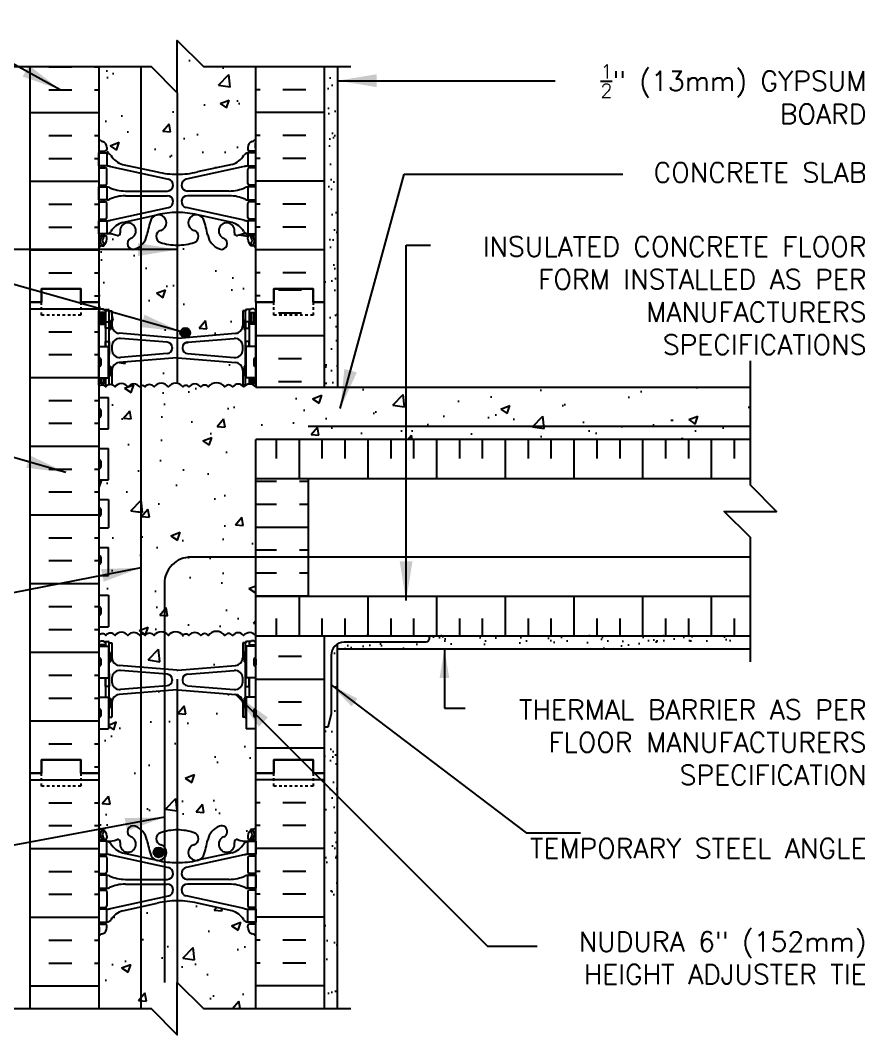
# Model space of a CAD drawing. Header units: inches. Extents: x 172.7 to 222.9, y 86.4 to 146.7.
# Drawn here: x 190.66 to 222.93, y 107.43 to 146.2 of the extents above; entities that cross this region are included whole.
import ezdxf

# ---------------------------------------------------------------- set-up
doc = ezdxf.new("R2010")
doc.units = ezdxf.units.IN
doc.header["$LTSCALE"] = 0.5
doc.header["$MEASUREMENT"] = 0
doc.linetypes.add('DASHED2', pattern=[0.375, 0.25, -0.125])
for name, color, linetype in [('HATCH', 12, 'Continuous'), ('line25', 2, 'Continuous'), ('LINE3', 3, 'Continuous'), ('LINE50', 5, 'Continuous'), ('LINE9', 9, 'Continuous'), ('TEXT', 4, 'Continuous'), ('Web_Edge', 9, 'Continuous')]:
    doc.layers.add(name, color=color, linetype=linetype)
doc.styles.add('DIM', font='romans.shx', dxfattribs={"width": 0.7})
doc.styles.add('ROMANS', font='romans.shx', dxfattribs={"height": 0.75})
doc.styles.get("Standard").update_dxf_attribs({"font": 'romans.shx', "height": 0.75})
doc.linetypes.add('STEEL', pattern='A,0.5,-0.2,["X",Standard,S=0.1,R=0,X=-0.1,Y=-0.05],-0.1', length=0.8)
doc.dimstyles.new('ext_12', dxfattribs={"dimscale": 12, "dimtxt": 0.09375, "dimasz": 0.09375, "dimexe": 0.09375, "dimexo": 0.0625, "dimgap": 0.0625, "dimtad": 1, "dimdec": 1, "dimzin": 2, "dimdsep": 46, "dimlunit": 4, "dimtxsty": 'DIM', "dimcen": 0.09, "dimdle": 0.09375, "dimclrt": 4, "dimadec": 0, "dimazin": 0, "dimtfac": 1, "dimtdec": 1, "dimtmove": 2, "dimatfit": 3, "dimfxl": 1, "dimfrac": 2, "dimtolj": 1, "dimtzin": 0, "dimarcsym": 0})
doc.dimstyles.new('ext_8', dxfattribs={"dimscale": 8, "dimtxt": 0.09375, "dimasz": 0.09375, "dimexe": 0.09375, "dimexo": 0.0625, "dimgap": 0.0625, "dimtad": 1, "dimdec": 1, "dimzin": 3, "dimdsep": 46, "dimlunit": 4, "dimtxsty": 'DIM', "dimcen": 0.09, "dimdle": 0.09375, "dimclrt": 4, "dimadec": 0, "dimazin": 0, "dimtfac": 1, "dimtdec": 1, "dimtmove": 2, "dimatfit": 3, "dimfxl": 1, "dimfrac": 2, "dimtolj": 1, "dimtzin": 0, "dimarcsym": 0})
pattern_1 = [(37.5, (4.52925, -10.23346), (-0.0314967, 0.963412), [0, -0.76, 0, -0.85, 0, -0.8125]), (7.5, (4.5293, -10.2335), (0.8848884, 1.411073), [0, -0.41, 0, -0.685, 0, -0.2625]), (327.5, (3.91425, -10.2335), (1.557071, 0.0028295), [0, -0.25, 0, -0.9, 0, -1.175]), (317.5, (3.9143, -10.2335), (1.503063, 0.438838), [0, -0.125, 0, -0.59, 0, -0.675])]

msp = doc.modelspace()

# ---------------------------------------------------------------- hatches: boundary and pattern name
at = {"layer": 'HATCH'}
h = msp.add_hatch(dxfattribs=at)
h.set_pattern_fill('AR-CONC', color=256, scale=0.5)
h.set_pattern_definition([(50, (0, 0), (3.5863, -0.31376), [0.375, -4.125]), (355, (0, 0), (-0.693757, 3.76096), [0.3, -3.3]), (100.4514, (0.299, -0.026), (2.892544, 3.4472), [0.3187, -3.50571]), (46.1842, (0, 1), (5.33621, -0.8276), [0.5625, -6.1875]), (96.6356, (0.4447, 0.931), (4.67331, 4.87059), [0.47805, -5.25857]), (351.1842, (0, 1), (4.67331, 4.87059), [0.45, -4.95]), (21, (0.5, 0.75), (2.984535, -2.013094), [0.375, -4.125]), (326, (0.5, 0.75), (1.216577, 3.62575), [0.3, -3.3]), (71.4514, (0.7487, 0.5822), (4.20111, 1.612656), [0.3187, -3.50571]), (37.5, (0, 0), (0.060799, 1.664469), [0, -3.26, 0, -3.35, 0, -3.3125]), (7.5, (0, 0), (1.315348, 1.972059), [0, -1.91, 0, -3.185, 0, -1.2625]), (327.5, (-1.115, 0), (2.669112, -0.1127744), [0, -1.25, 0, -3.9, 0, -5.175]), (317.5, (-1.615, 0), (2.91593, 0.500525), [0, -1.625, 0, -2.59, 0, -3.675])])
h.paths.add_polyline_path([(199.662, 111.208, 0.082415), (199.519, 111.287, -0.317837), (199.352, 111.523), (199.352, 111.59, -0.414214), (199.414, 111.653), (199.462, 111.653), (199.462, 111.723), (199.357, 111.723, -0.188973), (199.201, 111.817, 0.196323), (198.752, 112.164), (197.43, 112.454, 0.057795), (196.662, 112.543, 0.057795), (195.894, 112.454), (194.572, 112.164, 0.196323), (194.123, 111.817, -0.188973), (193.967, 111.723), (193.862, 111.723), (193.862, 111.653), (193.909, 111.653, -0.414214), (193.972, 111.59), (193.972, 111.523, -0.317837), (193.805, 111.287, 0.082415), (193.662, 111.208), (193.662, 108.426), (195.662, 108.426), (196.662, 107.426), (196.662, 109.426), (197.662, 108.426), (199.662, 108.426)])
h.paths.add_polyline_path([(199.662, 119.121), (199.297, 119.121), (199.297, 119.516, -0.327813), (199.262, 119.563), (199.162, 119.563), (199.162, 120.124, 0.390098), (198.887, 120.423), (196.679, 120.607, 0.04154), (196.645, 120.607), (194.437, 120.423, 0.390098), (194.162, 120.124), (194.162, 119.563), (194.062, 119.563, -0.327813), (194.027, 119.516), (194.027, 119.121), (193.662, 119.121), (193.662, 117.426), (193.662, 115.337, 0.064398), (193.772, 115.271), (193.862, 115.271), (193.862, 115.23, -0.249069), (193.972, 115.023), (193.972, 114.955, -0.414214), (193.909, 114.893), (193.862, 114.893), (193.862, 114.823), (193.967, 114.823, 0.10046), (194.361, 114.88, -0.601435), (194.48, 114.775, 2.182095), (194.89, 114.988, -1), (195.054, 115.396, -0.24438), (195.502, 114.875, 0.053157), (195.668, 114.261, 0.223253), (195.868, 114.097), (195.888, 114.092, 0.955472), (196.026, 114.686, -0.735593), (196.013, 115.144, -0.082755), (196.662, 115.252, -0.082755), (197.311, 115.144, -0.735593), (197.298, 114.686, 0.955472), (197.436, 114.092), (197.456, 114.097, 0.223253), (197.656, 114.261, 0.053157), (197.822, 114.875, -0.24438), (198.27, 115.396, -1), (198.434, 114.988, 2.182095), (198.844, 114.775, -0.601435), (198.963, 114.88, 0.10046), (199.357, 114.823), (199.462, 114.823), (199.462, 114.893), (199.414, 114.893, -0.414214), (199.352, 114.955), (199.352, 115.023, -0.249069), (199.462, 115.23), (199.462, 115.271), (199.552, 115.271, 0.064398), (199.662, 115.337), (199.662, 117.426)])
h.paths.add_polyline_path([(199.162, 122.403), (199.262, 122.403, -0.414214), (199.312, 122.453), (199.462, 122.453), (199.492, 122.483), (199.582, 122.483), (199.662, 122.403), (199.662, 122.676), (199.662, 124.176), (199.662, 128.676), (199.662, 130.176), (218.558, 130.176), (218.558, 132.176), (199.662, 132.176), (199.662, 132.181, 0.48966), (199.196, 132.181, 0.520567), (198.776, 132.181, 0.520567), (198.47, 132.181, 0.520567), (197.849, 132.181, 0.520567), (197.558, 132.181, 0.520567), (197.103, 132.181, 0.520567), (196.875, 132.181, 0.520567), (196.32, 132.181, 0.520567), (195.774, 132.181, 0.520567), (195.428, 132.181, 0.520567), (195.228, 132.181, 0.520567), (194.773, 132.181, 0.520567), (194.282, 132.181, 0.520567), (193.927, 132.181, 0.50369), (193.662, 132.193), (193.662, 131.781), (194.027, 131.781), (194.027, 130.581), (193.662, 130.581), (193.662, 129.831), (194.027, 129.831), (194.027, 128.631), (193.662, 128.631), (193.662, 127.881), (194.027, 127.881), (194.027, 126.801), (193.662, 126.801), (193.662, 126.051), (194.027, 126.051), (194.027, 124.971), (193.662, 124.971), (193.662, 124.221), (194.027, 124.221), (194.027, 123.021), (193.662, 123.021), (193.662, 122.403), (193.742, 122.483), (193.832, 122.483), (193.862, 122.453), (194.012, 122.453, -0.414214), (194.062, 122.403), (194.162, 122.403), (194.162, 121.842, 0.390098), (194.437, 121.543), (196.645, 121.36, 0.04154), (196.679, 121.36), (198.887, 121.543, 0.390098), (199.162, 121.842)])
h.paths.add_polyline_path([(199.162, 135.094), (199.262, 135.094, -0.414214), (199.312, 135.144), (199.462, 135.144), (199.492, 135.174), (199.582, 135.174), (199.662, 135.094), (199.662, 135.426), (199.662, 137.515, 0.064398), (199.552, 137.581), (199.462, 137.581), (199.462, 137.623, -0.249069), (199.352, 137.83), (199.352, 137.898, -0.414214), (199.414, 137.96), (199.462, 137.96), (199.462, 138.03), (199.357, 138.03, 0.10046), (198.963, 137.973, -0.601435), (198.844, 138.078, 2.182095), (198.434, 137.865, -1), (198.27, 137.456, -0.24438), (197.822, 137.977, 0.053157), (197.656, 138.591, 1.553132), (197.298, 138.167, -0.735593), (197.311, 137.709, -0.082755), (196.662, 137.601, -0.082755), (196.013, 137.709, -0.735593), (196.026, 138.167, 1.553132), (195.668, 138.591, 0.053157), (195.502, 137.977, -0.24438), (195.054, 137.456, -1), (194.89, 137.865, 2.182095), (194.48, 138.078, -0.601435), (194.361, 137.973, 0.10046), (193.967, 138.03), (193.862, 138.03), (193.862, 137.96), (193.909, 137.96, -0.414214), (193.972, 137.898), (193.972, 137.83, -0.249069), (193.862, 137.623), (193.862, 137.581), (193.772, 137.581, 0.064398), (193.662, 137.515), (193.662, 135.426), (193.662, 135.094), (193.742, 135.174), (193.832, 135.174), (193.862, 135.144), (194.012, 135.144, -0.414214), (194.062, 135.094), (194.162, 135.094), (194.162, 134.533, 0.390098), (194.437, 134.234), (196.645, 134.05, 0.04154), (196.679, 134.05), (198.887, 134.234, 0.390098), (199.162, 134.533)])
h.paths.add_polyline_path([(199.201, 141.035, -0.188973), (199.357, 141.13), (199.462, 141.13), (199.462, 141.2), (199.414, 141.2, -0.414214), (199.352, 141.263), (199.352, 141.33, -0.317837), (199.519, 141.566, 0.082415), (199.662, 141.645), (199.662, 144.426), (197.662, 144.426), (196.662, 145.426), (196.662, 143.426), (195.662, 144.426), (193.662, 144.426), (193.662, 141.645, 0.082415), (193.805, 141.566, -0.317837), (193.972, 141.33), (193.972, 141.263, -0.414214), (193.909, 141.2), (193.862, 141.2), (193.862, 141.13), (193.967, 141.13, -0.188973), (194.123, 141.035, 0.196323), (194.572, 140.689), (195.894, 140.399, 0.057795), (196.662, 140.309, 0.057795), (197.43, 140.399), (198.752, 140.689, 0.196323)])
h.paths.add_polyline_path([(199.162, 132.815, 0.390098), (198.887, 133.114), (196.679, 133.298, 0.04154), (196.645, 133.298), (194.437, 133.114, 0.390098), (194.162, 132.815), (194.162, 132.265, -0.174031), (194.282, 132.181, -0.520567), (194.773, 132.181, -0.520567), (195.228, 132.181, -0.520567), (195.428, 132.181, -0.520567), (195.774, 132.181, -0.520567), (196.32, 132.181, -0.520567), (196.875, 132.181, -0.520567), (197.103, 132.181, -0.520567), (197.558, 132.181, -0.520567), (197.849, 132.181, -0.520567), (198.47, 132.181, -0.520567), (198.776, 132.181, -0.520567), (199.196, 132.181, -0.078736), (199.263, 132.244, -0.051575), (199.262, 132.254), (199.162, 132.254)])
h = msp.add_hatch(dxfattribs=at)
h.set_pattern_fill('AR-SAND', color=256, scale=0.5, style=0)
h.set_pattern_definition(pattern_1)
h.paths.add_polyline_path([(202.287, 132.176), (202.787, 132.176), (202.787, 144.426), (202.287, 144.426), (202.287, 135.426)])
h = msp.add_hatch(dxfattribs=at)
h.set_pattern_fill('INSUL', color=256, scale=7, style=0)
h.set_pattern_definition([(0, (-2732.4996, -279.5832), (0, 2.625), []), (0, (-2732.4996, -278.7082), (0, 2.625), [0.875, -0.875]), (0, (-2732.4996, -277.8332), (0, 2.625), [0.875, -0.875])])
h.paths.add_polyline_path([(191.037, 117.426), (191.474, 117.426), (191.474, 117.926), (192.974, 117.926), (192.974, 117.426), (193.662, 117.426), (193.662, 135.426), (192.974, 135.426), (192.974, 135.926), (191.474, 135.926), (191.474, 135.426), (191.037, 135.426)])
h = msp.add_hatch(dxfattribs=at)
h.set_pattern_fill('INSUL', color=256, scale=7, style=0)
h.set_pattern_definition([(0, (4.5293, -10.2335), (0, 2.625), []), (0, (4.5293, -9.3585), (0, 2.625), [0.875, -0.875]), (0, (4.5293, -8.4835), (0, 2.625), [0.875, -0.875])])
h.paths.add_polyline_path([(202.287, 135.426), (201.849, 135.426), (201.849, 135.926), (200.349, 135.926), (200.349, 135.426), (199.662, 135.426), (199.662, 132.176), (202.287, 132.176)])
h.paths.add_polyline_path([(202.287, 122.676), (199.662, 122.676), (199.662, 117.426), (200.349, 117.426), (200.349, 117.926), (201.849, 117.926), (201.849, 117.426), (202.287, 117.426)])
h = msp.add_hatch(dxfattribs=at)
h.set_pattern_fill('AR-CONC', color=256, scale=0.5, style=0)
h.set_pattern_definition([(50, (1.3649, -11.8154), (3.5863, -0.31376), [0.375, -4.125]), (355, (1.365, -11.8154), (-0.693757, 3.76096), [0.3, -3.3]), (100.4514, (1.6637, -11.8416), (2.892547, 3.4472), [0.3187, -3.50571]), (46.1842, (1.365, -10.8154), (5.336205, -0.827595), [0.5625, -6.1875]), (96.6356, (1.8095, -10.8844), (4.67331, 4.87059), [0.47805, -5.25856]), (351.1842, (1.365, -10.8154), (4.67331, 4.87059), [0.45, -4.95]), (21, (1.8649, -11.0654), (2.984535, -2.013094), [0.375, -4.125]), (326, (1.865, -11.0654), (1.216577, 3.62575), [0.3, -3.3]), (71.4514, (2.1136, -11.2332), (4.201113, 1.612652), [0.3187, -3.50571]), (37.5, (1.3649, -11.8154), (0.060799, 1.664469), [0, -3.26, 0, -3.35, 0, -3.3125]), (7.5, (1.3649, -11.8154), (1.315348, 1.972059), [0, -1.91, 0, -3.185, 0, -1.2625]), (327.5, (0.2499, -11.8154), (2.669112, -0.112774), [0, -1.25, 0, -3.9, 0, -5.175]), (317.5, (-0.2501, -11.8154), (2.91593, 0.500525), [0, -1.625, 0, -2.59, 0, -3.675])])
h.paths.add_polyline_path([(197.964, 133.381), (197.964, 133.967), (197.045, 133.891, 0.390098), (196.862, 133.692), (196.862, 133.656, 0.390098), (197.045, 133.457)])
h = msp.add_hatch(dxfattribs=at)
h.set_pattern_fill('INSUL', color=256, scale=7, angle=90, style=0)
h.set_pattern_definition([(90, (1.825, -7.0497), (-2.625, 2e-16), []), (90, (0.95, -7.0497), (-2.625, 2e-16), [0.875, -0.875]), (90, (0.075, -7.0497), (-2.625, 2e-16), [0.875, -0.875])])
h.paths.add_polyline_path([(218.558, 130.176), (199.662, 130.176), (199.662, 128.676), (218.558, 128.676)])
h.paths.add_polyline_path([(218.558, 122.676), (218.558, 124.176), (199.662, 124.176), (199.662, 122.676)])
h = msp.add_hatch(dxfattribs=at)
h.set_pattern_fill('INSUL', color=256, scale=7)
h.set_pattern_definition([(0, (1.825, -7.0497), (0, 2.625), []), (0, (1.825, -6.1747), (0, 2.625), [0.875, -0.875]), (0, (1.825, -5.2997), (0, 2.625), [0.875, -0.875])])
h.paths.add_polyline_path([(201.662, 125.676), (199.662, 125.676), (199.662, 124.176), (201.662, 124.176)])
h.paths.add_polyline_path([(201.662, 128.676), (199.662, 128.676), (199.662, 125.676), (201.662, 125.676)])
h = msp.add_hatch(dxfattribs=at)
h.set_pattern_fill('AR-SAND', color=256, scale=0.5, style=0)
h.set_pattern_definition([(37.5, (1.36485, -11.81545), (-0.0314967, 0.963412), [0, -0.76, 0, -0.85, 0, -0.8125]), (7.5, (1.3649, -11.8154), (0.8848884, 1.411073), [0, -0.41, 0, -0.685, 0, -0.2625]), (327.5, (0.74985, -11.81545), (1.557071, 0.0028295), [0, -0.25, 0, -0.9, 0, -1.175]), (317.5, (0.7499, -11.8154), (1.503063, 0.438838), [0, -0.125, 0, -0.59, 0, -0.675])])
h.paths.add_polyline_path([(206.287, 122.676), (206.287, 122.551, -0.414214), (206.162, 122.426), (203.037, 122.426, 0.131652), (202.787, 122.359), (202.787, 122.176), (218.558, 122.176), (218.558, 122.676)])
h = msp.add_hatch(dxfattribs=at)
h.set_pattern_fill('AR-SAND', color=256, scale=0.5, style=0)
h.set_pattern_definition(pattern_1)
h.paths.add_polyline_path([(202.787, 122.359, 0.267949), (202.537, 121.926), (202.537, 119.676), (202.412, 119.176), (202.287, 119.176), (202.287, 117.426), (202.287, 108.426), (202.787, 108.426)])
at = {"layer": 'LINE3'}
for points in [[(197.151, 134.25, 1), (196.776, 134.25, 1)], [(196.131, 114.392, 1), (195.756, 114.392, 1)]]:
    msp.add_hatch(color=256, dxfattribs=at).paths.add_polyline_path(points)

# ---------------------------------------------------------------- linework, layer by layer
at = {"layer": 'HATCH'}
for p, q in [((191.75, 144.417), (192.625, 144.417)), ((193.5, 144.417), (193.662, 144.417)), ((199.824, 144.417), (199.662, 144.417)), ((201.574, 144.417), (200.699, 144.417)), ((191.75, 143.542), (192.625, 143.542)), ((193.5, 143.542), (193.662, 143.542)), ((199.824, 143.542), (199.662, 143.542)), ((201.574, 143.542), (200.699, 143.542)), ((191.037, 142.667), (193.662, 142.667)), ((202.287, 142.667), (199.662, 142.667)), ((191.75, 141.792), (192.625, 141.792)), ((193.5, 141.792), (193.662, 141.792)), ((199.824, 141.792), (199.662, 141.792)), ((201.574, 141.792), (200.699, 141.792)), ((191.75, 140.917), (192.625, 140.917)), ((193.5, 140.917), (193.662, 140.917)), ((199.824, 140.917), (199.662, 140.917)), ((201.574, 140.917), (200.699, 140.917)), ((191.037, 140.042), (193.662, 140.042)), ((202.287, 140.042), (199.662, 140.042)), ((191.75, 139.167), (192.625, 139.167)), ((193.5, 139.167), (193.662, 139.167)), ((199.824, 139.167), (199.662, 139.167)), ((201.574, 139.167), (200.699, 139.167)), ((191.75, 138.292), (192.625, 138.292)), ((193.5, 138.292), (193.662, 138.292)), ((199.824, 138.292), (199.662, 138.292)), ((201.574, 138.292), (200.699, 138.292)), ((191.037, 137.417), (193.662, 137.417)), ((202.287, 137.417), (199.662, 137.417)), ((191.75, 136.542), (192.625, 136.542)), ((193.5, 136.542), (193.662, 136.542)), ((199.824, 136.542), (199.662, 136.542)), ((201.574, 136.542), (200.699, 136.542)), ((193.5, 135.667), (193.662, 135.667)), ((199.824, 135.667), (199.662, 135.667)), ((218.558, 128.676), (199.662, 128.676)), ((218.558, 124.176), (199.662, 124.176)), ((203.907, 122.676), (203.933, 122.703)), ((206.736, 122.676), (206.762, 122.703)), ((212.392, 122.676), (212.419, 122.703)), ((215.221, 122.676), (215.247, 122.703)), ((191.037, 117.167), (193.662, 117.167)), ((202.287, 117.167), (199.662, 117.167)), ((191.75, 116.292), (192.625, 116.292)), ((193.5, 116.292), (193.662, 116.292)), ((199.824, 116.292), (199.662, 116.292)), ((201.574, 116.292), (200.699, 116.292)), ((191.75, 115.417), (192.625, 115.417)), ((193.5, 115.417), (193.662, 115.417)), ((199.824, 115.417), (199.662, 115.417)), ((201.574, 115.417), (200.699, 115.417)), ((191.037, 114.542), (193.662, 114.542)), ((202.287, 114.542), (199.662, 114.542)), ((191.75, 113.667), (192.625, 113.667)), ((193.5, 113.667), (193.662, 113.667)), ((199.824, 113.667), (199.662, 113.667)), ((201.574, 113.667), (200.699, 113.667)), ((191.75, 112.792), (192.625, 112.792)), ((193.5, 112.792), (193.662, 112.792)), ((199.824, 112.792), (199.662, 112.792)), ((201.574, 112.792), (200.699, 112.792)), ((191.037, 111.917), (193.662, 111.917)), ((202.287, 111.917), (199.662, 111.917)), ((191.75, 111.042), (192.625, 111.042)), ((193.5, 111.042), (193.662, 111.042)), ((199.824, 111.042), (199.662, 111.042)), ((201.574, 111.042), (200.699, 111.042)), ((191.75, 110.167), (192.625, 110.167)), ((193.5, 110.167), (193.662, 110.167)), ((196.175, 110.473), (196.175, 110.473)), ((199.824, 110.167), (199.662, 110.167)), ((201.574, 110.167), (200.699, 110.167)), ((191.037, 109.292), (193.662, 109.292)), ((202.287, 109.292), (199.662, 109.292))]:
    msp.add_line(p, q, dxfattribs=at)
for points in [[(199.662, 132.181, 0.48966), (199.196, 132.181, 0.520567), (198.776, 132.181, 0.520567), (198.47, 132.181, 0.520567), (197.849, 132.181, 0.520567), (197.558, 132.181, 0.520567), (197.103, 132.181, 0.520567), (196.875, 132.181, 0.520567), (196.32, 132.181, 0.520567), (195.774, 132.181, 0.520567), (195.428, 132.181, 0.520567), (195.228, 132.181, 0.520567), (194.773, 132.181, 0.520567), (194.282, 132.181, 0.520567), (193.927, 132.181, 0.50369), (193.662, 132.193)], [(199.662, 122.676, 0.498459), (199.196, 122.681, 0.520567), (198.776, 122.681, 0.520567), (198.47, 122.681, 0.520567), (197.849, 122.681, 0.520567), (197.558, 122.681, 0.520567), (197.103, 122.681, 0.520567), (196.875, 122.681, 0.520567), (196.32, 122.681, 0.520567), (195.774, 122.681, 0.520567), (195.428, 122.681, 0.520567), (195.228, 122.681, 0.520567), (194.773, 122.681, 0.520567), (194.282, 122.681, 0.520567), (193.927, 122.681, 0.520567), (193.672, 122.693)]]:
    msp.add_lwpolyline(points, format="xyb", dxfattribs=at)
at = {"layer": 'line25'}
for p, q in [((193.662, 144.426), (193.662, 135.426)), ((199.662, 135.426), (199.662, 144.426)), ((193.662, 135.426), (193.662, 117.426)), ((199.662, 135.426), (199.662, 132.176)), ((193.662, 133.731), (194.027, 133.731)), ((194.027, 132.531), (194.027, 133.731)), ((199.662, 133.731), (199.297, 133.731)), ((199.297, 132.531), (199.297, 133.731)), ((193.662, 132.531), (194.027, 132.531)), ((199.662, 132.531), (199.297, 132.531)), ((199.662, 132.176), (218.558, 132.176)), ((193.662, 131.781), (194.027, 131.781)), ((194.027, 130.581), (194.027, 131.781)), ((193.662, 130.581), (194.027, 130.581)), ((218.558, 130.176), (199.662, 130.176)), ((199.662, 128.676), (199.662, 130.176)), ((193.662, 129.831), (194.027, 129.831)), ((194.027, 128.631), (194.027, 129.831)), ((193.662, 128.631), (194.027, 128.631)), ((193.662, 127.881), (194.027, 127.881)), ((194.027, 127.881), (194.027, 126.801)), ((193.662, 126.801), (194.027, 126.801)), ((193.662, 126.051), (194.027, 126.051)), ((194.027, 124.971), (194.027, 126.051)), ((193.662, 124.971), (194.027, 124.971)), ((193.662, 124.221), (194.027, 124.221)), ((194.027, 124.221), (194.027, 123.021)), ((199.662, 122.676), (199.662, 124.176)), ((193.662, 123.021), (194.027, 123.021)), ((199.662, 117.426), (199.662, 122.676)), ((199.662, 122.676), (218.558, 122.676)), ((193.662, 122.271), (194.027, 122.271)), ((194.027, 122.271), (194.027, 121.071)), ((199.297, 122.271), (199.297, 121.071)), ((199.662, 122.271), (199.297, 122.271)), ((193.662, 121.071), (194.027, 121.071)), ((199.662, 121.071), (199.297, 121.071)), ((193.662, 120.321), (194.027, 120.321)), ((194.027, 120.321), (194.027, 119.121)), ((199.662, 120.321), (199.297, 120.321)), ((199.297, 120.321), (199.297, 119.121)), ((193.662, 119.121), (194.027, 119.121)), ((199.662, 119.121), (199.297, 119.121)), ((193.662, 117.426), (193.662, 108.426)), ((199.662, 108.426), (199.662, 117.426))]:
    msp.add_line(p, q, dxfattribs=at)
at = {"layer": 'LINE3'}
for p, q in [((195.272, 144.426), (195.272, 108.426)), ((196.662, 143.426), (196.662, 132.319)), ((196.661, 121.017), (196.661, 109.426))]:
    msp.add_line(p, q, dxfattribs=at)
at = {"layer": 'LINE3', "linetype": 'STEEL'}
msp.add_line((218.558, 130.676), (201.662, 130.676), dxfattribs=at)
at = {"layer": 'LINE3'}
msp.add_lwpolyline([(218.558, 125.676), (197.17, 125.676, 0.414214), (196.17, 124.676), (196.17, 109.427)], format="xyb", dxfattribs=at)
for centre in [(196.964, 134.25), (195.944, 114.392)]:
    msp.add_circle(centre, 0.188, dxfattribs=at)
at = {"layer": 'LINE50'}
for p, q in [((191.037, 135.426), (191.037, 144.426)), ((202.287, 135.426), (202.287, 144.426)), ((191.037, 117.426), (191.037, 135.426)), ((202.287, 132.176), (202.287, 135.426)), ((202.287, 117.426), (202.287, 122.676)), ((191.037, 108.426), (191.037, 117.426)), ((202.287, 108.426), (202.287, 117.426))]:
    msp.add_line(p, q, dxfattribs=at)
for points in [[(191.037, 135.426), (191.474, 135.426), (191.474, 135.926), (192.974, 135.926), (192.974, 135.426), (193.662, 135.426)], [(193.662, 135.426), (192.974, 135.426), (192.974, 135.926), (191.474, 135.926), (191.474, 135.426), (191.037, 135.426)], [(202.287, 135.426), (201.849, 135.426), (201.849, 135.926), (200.349, 135.926), (200.349, 135.426), (199.662, 135.426)], [(199.662, 135.426), (200.349, 135.426), (200.349, 135.926), (201.849, 135.926), (201.849, 135.426), (202.287, 135.426)], [(193.662, 117.426), (192.974, 117.426), (192.974, 117.926), (191.474, 117.926), (191.474, 117.426), (191.037, 117.426)], [(191.037, 117.426), (191.474, 117.426), (191.474, 117.926), (192.974, 117.926), (192.974, 117.426), (193.662, 117.426)], [(199.662, 117.426), (200.349, 117.426), (200.349, 117.926), (201.849, 117.926), (201.849, 117.426), (202.287, 117.426)], [(202.287, 117.426), (201.849, 117.426), (201.849, 117.926), (200.349, 117.926), (200.349, 117.426), (199.662, 117.426)]]:
    msp.add_lwpolyline(points, dxfattribs=at)
at = {"layer": 'LINE9'}
for p, q in [((202.787, 144.426), (202.787, 132.176)), ((193.662, 135.094), (193.742, 135.174)), ((193.662, 132.254), (193.662, 135.094)), ((193.742, 135.174), (193.832, 135.174)), ((193.912, 135.094), (193.832, 135.174)), ((193.862, 135.144), (194.012, 135.144)), ((193.912, 135.144), (194.012, 135.144)), ((193.912, 135.094), (193.912, 133.731)), ((194.062, 135.094), (194.162, 135.094)), ((194.062, 132.269), (194.062, 135.094)), ((194.062, 135.074), (194.062, 135.074)), ((194.162, 135.094), (194.162, 134.533)), ((199.162, 135.094), (199.162, 134.533)), ((199.262, 135.094), (199.162, 135.094)), ((199.262, 132.254), (199.262, 135.094)), ((199.262, 135.074), (199.262, 135.074)), ((199.412, 135.144), (199.312, 135.144)), ((199.462, 135.144), (199.312, 135.144)), ((199.412, 135.094), (199.492, 135.174)), ((199.412, 135.094), (199.412, 133.731)), ((199.582, 135.174), (199.492, 135.174)), ((199.662, 135.094), (199.582, 135.174)), ((199.662, 132.254), (199.662, 135.094)), ((194.062, 134.724), (194.112, 134.724)), ((194.112, 134.724), (194.112, 134.374)), ((199.262, 134.724), (199.212, 134.724)), ((199.212, 134.724), (199.212, 134.374)), ((194.062, 134.374), (194.112, 134.374)), ((196.645, 134.05), (194.437, 134.234)), ((196.679, 134.05), (198.887, 134.234)), ((199.262, 134.374), (199.212, 134.374)), ((196.279, 133.891), (194.487, 134.04)), ((197.045, 133.891), (198.837, 134.04)), ((194.162, 133.741), (194.162, 133.607)), ((196.279, 133.457), (194.487, 133.308)), ((196.462, 133.692), (196.462, 133.656)), ((196.862, 133.692), (196.862, 133.656)), ((197.045, 133.457), (198.837, 133.308)), ((199.162, 133.607), (199.162, 133.741)), ((193.662, 133.241), (193.662, 133.021)), ((193.662, 133.186), (193.662, 133.186)), ((193.662, 133.076), (193.662, 133.076)), ((193.702, 133.281), (193.702, 133.281)), ((193.702, 132.981), (193.702, 132.981)), ((193.742, 133.241), (193.742, 133.021)), ((196.645, 133.298), (194.437, 133.114)), ((196.679, 133.298), (198.887, 133.114)), ((199.582, 133.241), (199.582, 133.021)), ((199.582, 133.186), (199.582, 133.186)), ((199.582, 133.076), (199.582, 133.076)), ((199.622, 133.281), (199.622, 133.281)), ((199.622, 132.981), (199.622, 132.981)), ((199.662, 133.241), (199.662, 133.021)), ((194.062, 132.974), (194.112, 132.974)), ((194.062, 132.624), (194.112, 132.624)), ((194.112, 132.974), (194.112, 132.624)), ((194.162, 132.815), (194.162, 132.265)), ((199.162, 132.815), (199.162, 132.254)), ((199.212, 132.974), (199.212, 132.624)), ((199.262, 132.974), (199.212, 132.974)), ((199.262, 132.624), (199.212, 132.624)), ((193.662, 132.254), (193.693, 132.223)), ((193.912, 132.254), (193.883, 132.225)), ((193.908, 132.204), (193.946, 132.204)), ((193.912, 132.531), (193.912, 132.254)), ((193.912, 132.204), (193.946, 132.204)), ((199.262, 132.254), (199.162, 132.254)), ((199.412, 132.531), (199.412, 132.294)), ((199.662, 132.254), (199.627, 132.219)), ((193.662, 131.291), (193.662, 131.071)), ((193.662, 131.236), (193.662, 131.236)), ((193.662, 131.126), (193.662, 131.126)), ((193.702, 131.331), (193.702, 131.331)), ((193.742, 131.291), (193.742, 131.071)), ((193.702, 131.031), (193.702, 131.031)), ((193.662, 129.341), (193.662, 129.121)), ((193.662, 129.286), (193.662, 129.286)), ((193.662, 129.176), (193.662, 129.176)), ((193.702, 129.381), (193.702, 129.381)), ((193.742, 129.341), (193.742, 129.121)), ((193.702, 129.081), (193.702, 129.081)), ((199.662, 124.176), (199.662, 128.676)), ((201.662, 128.676), (201.662, 124.176)), ((193.702, 127.551), (193.702, 127.551)), ((193.662, 127.511), (193.662, 127.291)), ((193.662, 127.456), (193.662, 127.456)), ((193.662, 127.346), (193.662, 127.346)), ((193.702, 127.251), (193.702, 127.251)), ((193.742, 127.511), (193.742, 127.291)), ((193.662, 125.681), (193.662, 125.461)), ((193.662, 125.626), (193.662, 125.626)), ((193.702, 125.721), (193.702, 125.721)), ((193.742, 125.681), (193.742, 125.461)), ((193.662, 125.516), (193.662, 125.516)), ((193.702, 125.421), (193.702, 125.421)), ((193.662, 123.731), (193.662, 123.511)), ((193.662, 123.676), (193.662, 123.676)), ((193.702, 123.771), (193.702, 123.771)), ((193.742, 123.731), (193.742, 123.511)), ((193.662, 123.566), (193.662, 123.566)), ((193.702, 123.471), (193.702, 123.471)), ((193.662, 122.403), (193.742, 122.483)), ((193.742, 122.483), (193.832, 122.483)), ((193.912, 122.403), (193.832, 122.483)), ((193.862, 122.453), (194.012, 122.453)), ((193.912, 122.453), (194.012, 122.453)), ((193.912, 122.403), (193.912, 122.271)), ((194.062, 122.403), (194.162, 122.403)), ((194.062, 119.563), (194.062, 122.403)), ((194.062, 122.383), (194.062, 122.383)), ((194.162, 122.403), (194.162, 121.842)), ((199.162, 122.403), (199.162, 121.842)), ((199.262, 122.403), (199.162, 122.403)), ((199.262, 119.563), (199.262, 122.403)), ((199.262, 122.383), (199.262, 122.383)), ((199.412, 122.453), (199.312, 122.453)), ((199.462, 122.453), (199.312, 122.453)), ((199.412, 122.403), (199.492, 122.483)), ((199.412, 122.403), (199.412, 122.271)), ((199.582, 122.483), (199.492, 122.483)), ((199.662, 122.403), (199.582, 122.483)), ((202.787, 108.426), (202.787, 122.359)), ((202.787, 122.176), (218.558, 122.176)), ((193.662, 121.781), (193.662, 121.561)), ((193.702, 121.821), (193.702, 121.821)), ((193.742, 121.781), (193.742, 121.561)), ((194.062, 122.033), (194.112, 122.033)), ((194.112, 122.033), (194.112, 121.683)), ((199.262, 122.033), (199.212, 122.033)), ((199.212, 122.033), (199.212, 121.683)), ((199.582, 121.781), (199.582, 121.561)), ((199.622, 121.821), (199.622, 121.821)), ((199.662, 121.781), (199.662, 121.561)), ((193.662, 121.726), (193.662, 121.726)), ((193.662, 121.616), (193.662, 121.616)), ((193.702, 121.521), (193.702, 121.521)), ((194.062, 121.683), (194.112, 121.683)), ((196.645, 121.36), (194.437, 121.543)), ((196.279, 121.2), (194.487, 121.349)), ((196.679, 121.36), (198.887, 121.543)), ((197.045, 121.2), (198.837, 121.349)), ((199.262, 121.683), (199.212, 121.683)), ((199.582, 121.726), (199.582, 121.726)), ((199.582, 121.616), (199.582, 121.616)), ((199.622, 121.521), (199.622, 121.521)), ((193.912, 121.071), (193.912, 120.321)), ((194.162, 121.05), (194.162, 120.916)), ((196.462, 121.001), (196.462, 120.966)), ((196.862, 121.001), (196.862, 120.966)), ((199.162, 120.916), (199.162, 121.05)), ((199.412, 121.071), (199.412, 120.321)), ((196.645, 120.607), (194.437, 120.423)), ((196.279, 120.766), (194.487, 120.617)), ((196.679, 120.607), (198.887, 120.423)), ((197.045, 120.766), (198.837, 120.617)), ((194.062, 120.283), (194.112, 120.283)), ((194.112, 120.283), (194.112, 119.933)), ((199.212, 120.283), (199.212, 119.933)), ((199.262, 120.283), (199.212, 120.283)), ((193.662, 119.831), (193.662, 119.611)), ((193.702, 119.871), (193.702, 119.871)), ((193.742, 119.831), (193.742, 119.611)), ((194.062, 119.933), (194.112, 119.933)), ((194.162, 120.124), (194.162, 119.563)), ((199.162, 120.124), (199.162, 119.563)), ((199.262, 119.933), (199.212, 119.933)), ((199.582, 119.831), (199.582, 119.611)), ((199.622, 119.871), (199.622, 119.871)), ((199.662, 119.831), (199.662, 119.611)), ((193.662, 119.776), (193.662, 119.776)), ((193.662, 119.666), (193.662, 119.666)), ((193.702, 119.571), (193.702, 119.571)), ((194.062, 119.563), (194.162, 119.563)), ((199.262, 119.563), (199.162, 119.563)), ((199.582, 119.776), (199.582, 119.776)), ((199.582, 119.666), (199.582, 119.666)), ((199.622, 119.571), (199.622, 119.571))]:
    msp.add_line(p, q, dxfattribs=at)
for points in [[(189.287, 144.426), (195.662, 144.426), (196.662, 143.426), (196.662, 145.426), (197.662, 144.426), (203.287, 144.426)], [(193.912, 133.731), (193.912, 133.924), (194.062, 133.924), (194.062, 133.424), (194.027, 133.424)], [(199.412, 133.731), (199.412, 133.924), (199.262, 133.924), (199.262, 133.424), (199.297, 133.424)], [(218.558, 121.676), (218.558, 126.426), (217.558, 127.426), (219.558, 127.426), (218.558, 128.426), (218.558, 133.176)], [(194.027, 132.674), (194.062, 132.674), (194.062, 132.924), (194.027, 132.924)], [(199.297, 132.674), (199.262, 132.674), (199.262, 132.924), (199.297, 132.924)], [(193.862, 132.531), (193.862, 132.324), (193.712, 132.324), (193.712, 132.531)], [(193.822, 132.531), (193.822, 132.324), (193.752, 132.324), (193.752, 132.531)], [(199.462, 132.531), (199.462, 132.324), (199.612, 132.324), (199.612, 132.531)], [(199.502, 132.531), (199.502, 132.324), (199.572, 132.324), (199.572, 132.531)], [(193.862, 122.271), (193.862, 122.333), (193.712, 122.333), (193.712, 122.271)], [(193.822, 122.271), (193.822, 122.333), (193.752, 122.333), (193.752, 122.271)], [(199.462, 122.271), (199.462, 122.333), (199.612, 122.333), (199.612, 122.271)], [(199.502, 122.271), (199.502, 122.333), (199.572, 122.333), (199.572, 122.271)], [(194.027, 121.983), (194.062, 121.983), (194.062, 121.733), (194.027, 121.733)], [(199.297, 121.983), (199.262, 121.983), (199.262, 121.733), (199.297, 121.733)], [(194.027, 121.233), (194.062, 121.233), (194.062, 120.733), (193.912, 120.733), (193.912, 121.071)], [(199.297, 121.233), (199.262, 121.233), (199.262, 120.733), (199.412, 120.733), (199.412, 121.071)], [(194.027, 119.983), (194.062, 119.983), (194.062, 120.233), (194.027, 120.233)], [(199.297, 119.983), (199.262, 119.983), (199.262, 120.233), (199.297, 120.233)], [(189.287, 108.426), (195.662, 108.426), (196.662, 107.426), (196.662, 109.426), (197.662, 108.426), (203.287, 108.426)]]:
    msp.add_lwpolyline(points, dxfattribs=at)
at = {"layer": 'LINE9', "linetype": 'DASHED2', "ltscale": 0.15}
for points in [[(192.974, 135.426), (192.974, 135.426), (192.974, 134.926), (191.474, 134.926), (191.474, 135.426), (191.474, 135.426)], [(201.849, 135.426), (201.849, 135.426), (201.849, 134.926), (200.349, 134.926), (200.349, 135.426), (200.349, 135.426)], [(192.974, 117.426), (192.974, 117.426), (192.974, 116.926), (191.474, 116.926), (191.474, 117.426), (191.474, 117.426)], [(201.849, 117.426), (201.849, 117.426), (201.849, 116.926), (200.349, 116.926), (200.349, 117.426), (200.349, 117.426)]]:
    msp.add_lwpolyline(points, dxfattribs=at)
at = {"layer": 'LINE9'}
for points in [[(193.712, 134.584), (193.862, 134.584), (193.862, 135.024), (193.712, 135.024)], [(193.752, 134.644), (193.822, 134.644), (193.822, 135.024), (193.752, 135.024)], [(199.612, 134.584), (199.462, 134.584), (199.462, 135.024), (199.612, 135.024)], [(199.572, 134.644), (199.502, 134.644), (199.502, 135.024), (199.572, 135.024)], [(194.062, 134.424), (193.912, 134.424), (193.912, 134.674), (194.062, 134.674)], [(199.262, 134.424), (199.412, 134.424), (199.412, 134.674), (199.262, 134.674)]]:
    msp.add_lwpolyline(points, close=True, dxfattribs=at)
msp.add_lwpolyline([(202.287, 119.176), (202.287, 122.676), (206.287, 122.676), (206.287, 122.551, -0.414214), (206.162, 122.426), (203.037, 122.426, 0.414214), (202.537, 121.926), (202.537, 119.676), (202.412, 119.176)], format="xyb", close=True, dxfattribs=at)
for centre, radius, start, end in [((194.012, 135.094), 0.05, 0, 90), ((199.312, 135.094), 0.05, 90, 180), ((194.462, 134.533), 0.3, 180, 265.2426), ((198.862, 134.533), 0.3, 274.7574, 0), ((194.462, 133.741), 0.3, 85.2426, 180), ((196.262, 133.692), 0.2, 0, 85.2426), ((196.662, 134.25), 0.2, 265.2426, 274.7574), ((197.062, 133.692), 0.2, 94.7574, 180), ((198.862, 133.741), 0.3, 0, 94.7574), ((194.462, 133.607), 0.3, 180, 274.7574), ((196.262, 133.656), 0.2, 274.7574, 0), ((197.062, 133.656), 0.2, 180, 265.2426), ((198.862, 133.607), 0.3, 265.2426, 0), ((193.702, 133.241), 0.04, 90, 180), ((193.702, 133.021), 0.04, 180, 270), ((193.702, 133.241), 0.04, 0, 90), ((193.702, 133.021), 0.04, 270, 0), ((194.462, 132.815), 0.3, 94.7574, 180), ((196.662, 133.098), 0.2, 85.2426, 94.7574), ((198.862, 132.815), 0.3, 0, 85.2426), ((199.622, 133.241), 0.04, 90, 180), ((199.622, 133.021), 0.04, 180, 270), ((199.622, 133.241), 0.04, 0, 90), ((199.622, 133.021), 0.04, 270, 0), ((199.312, 132.254), 0.05, 180, 188.071), ((193.702, 131.291), 0.04, 90, 180), ((193.702, 131.071), 0.04, 180, 270), ((193.702, 131.291), 0.04, 0, 90), ((193.702, 131.071), 0.04, 270, 0), ((193.702, 129.341), 0.04, 90, 180), ((193.702, 129.121), 0.04, 180, 270), ((193.702, 129.341), 0.04, 0, 90), ((193.702, 129.121), 0.04, 270, 0), ((193.702, 127.511), 0.04, 90, 180), ((193.702, 127.511), 0.04, 0, 90), ((193.702, 127.291), 0.04, 180, 270), ((193.702, 127.291), 0.04, 270, 0), ((193.702, 125.681), 0.04, 90, 180), ((193.702, 125.681), 0.04, 0, 90), ((193.702, 125.461), 0.04, 180, 270), ((193.702, 125.461), 0.04, 270, 0), ((193.702, 123.731), 0.04, 90, 180), ((193.702, 123.731), 0.04, 0, 90), ((193.702, 123.511), 0.04, 180, 270), ((193.702, 123.511), 0.04, 270, 0), ((194.012, 122.403), 0.05, 0, 90), ((199.312, 122.403), 0.05, 90, 180), ((193.702, 121.781), 0.04, 90, 180), ((193.702, 121.781), 0.04, 0, 90), ((194.462, 121.842), 0.3, 180, 265.2426), ((198.862, 121.842), 0.3, 274.7574, 0), ((199.622, 121.781), 0.04, 90, 180), ((199.622, 121.781), 0.04, 0, 90), ((193.702, 121.561), 0.04, 180, 270), ((193.702, 121.561), 0.04, 270, 0), ((194.462, 121.05), 0.3, 85.2426, 180), ((196.662, 121.559), 0.2, 265.2426, 274.7574), ((198.862, 121.05), 0.3, 0, 94.7574), ((199.622, 121.561), 0.04, 180, 270), ((199.622, 121.561), 0.04, 270, 0), ((196.262, 121.001), 0.2, 0, 85.2426), ((196.262, 120.966), 0.2, 274.7574, 0), ((197.062, 121.001), 0.2, 94.7574, 180), ((197.062, 120.966), 0.2, 180, 265.2426), ((194.462, 120.916), 0.3, 180, 274.7574), ((196.662, 120.408), 0.2, 85.2426, 94.7574), ((198.862, 120.916), 0.3, 265.2426, 0), ((194.462, 120.124), 0.3, 94.7574, 180), ((198.862, 120.124), 0.3, 0, 85.2426), ((193.702, 119.831), 0.04, 90, 180), ((193.702, 119.831), 0.04, 0, 90), ((199.622, 119.831), 0.04, 90, 180), ((199.622, 119.831), 0.04, 0, 90), ((193.702, 119.611), 0.04, 180, 270), ((193.702, 119.611), 0.04, 270, 0), ((194.012, 119.563), 0.05, 287.4007, 0), ((199.312, 119.563), 0.05, 180, 252.5993), ((199.622, 119.611), 0.04, 180, 270), ((199.622, 119.611), 0.04, 270, 0)]:
    msp.add_arc(centre, radius, start, end, dxfattribs=at)
at = {"layer": 'Web_Edge'}
for p, q in [((193.662, 141.2), (193.909, 141.2)), ((193.672, 141.32), (193.672, 141.506)), ((193.772, 141.13), (193.772, 141.2)), ((193.862, 141.13), (193.862, 141.2)), ((193.972, 141.33), (193.972, 141.263)), ((199.352, 141.33), (199.352, 141.263)), ((199.662, 141.2), (199.414, 141.2)), ((199.462, 141.13), (199.462, 141.2)), ((199.552, 141.13), (199.552, 141.2)), ((199.652, 141.32), (199.652, 141.506)), ((193.662, 140.56), (193.909, 140.56)), ((193.772, 140.56), (193.772, 140.63)), ((193.862, 140.56), (193.862, 140.63)), ((193.972, 139.963), (193.972, 140.498)), ((194.111, 140.606), (196.322, 140.125)), ((194.572, 140.689), (195.894, 140.399)), ((199.213, 140.606), (197.002, 140.125)), ((198.752, 140.689), (197.43, 140.399)), ((199.352, 139.963), (199.352, 140.498)), ((199.662, 140.56), (199.414, 140.56)), ((199.462, 140.56), (199.462, 140.63)), ((199.552, 140.56), (199.552, 140.63)), ((193.662, 139.9), (193.909, 139.9)), ((193.772, 139.83), (193.772, 139.9)), ((193.862, 139.83), (193.862, 139.9)), ((194.677, 139.67), (196.273, 139.67)), ((198.647, 139.67), (197.051, 139.67)), ((199.662, 139.9), (199.414, 139.9)), ((199.462, 139.83), (199.462, 139.9)), ((199.552, 139.83), (199.552, 139.9)), ((193.662, 139.26), (193.909, 139.26)), ((193.772, 139.26), (193.772, 139.33)), ((193.862, 139.26), (193.862, 139.33)), ((193.972, 138.663), (193.972, 139.198)), ((194.677, 139.49), (196.273, 139.49)), ((198.647, 139.49), (197.051, 139.49)), ((199.352, 138.663), (199.352, 139.198)), ((199.662, 139.26), (199.414, 139.26)), ((199.462, 139.26), (199.462, 139.33)), ((199.552, 139.26), (199.552, 139.33)), ((194.111, 138.554), (196.322, 139.036)), ((199.213, 138.554), (197.002, 139.036)), ((193.662, 138.6), (193.909, 138.6)), ((193.772, 138.53), (193.772, 138.6)), ((193.862, 138.53), (193.862, 138.6)), ((194.572, 138.471), (195.894, 138.762)), ((198.752, 138.471), (197.43, 138.762)), ((199.662, 138.6), (199.414, 138.6)), ((199.462, 138.53), (199.462, 138.6)), ((199.552, 138.53), (199.552, 138.6)), ((193.772, 137.96), (193.772, 138.03)), ((193.862, 137.96), (193.862, 138.03)), ((199.462, 137.96), (199.462, 138.03)), ((199.552, 137.96), (199.552, 138.03)), ((193.662, 137.96), (193.909, 137.96)), ((193.662, 137.86), (193.704, 137.86)), ((193.972, 137.83), (193.972, 137.898)), ((199.352, 137.83), (199.352, 137.898)), ((199.662, 137.96), (199.414, 137.96)), ((199.662, 137.86), (199.62, 137.86)), ((193.772, 137.581), (193.862, 137.581)), ((193.862, 137.581), (193.862, 137.623)), ((199.462, 137.581), (199.462, 137.623)), ((199.552, 137.581), (199.462, 137.581)), ((193.772, 115.271), (193.862, 115.271)), ((193.862, 115.271), (193.862, 115.23)), ((199.552, 115.271), (199.462, 115.271)), ((199.462, 115.271), (199.462, 115.23)), ((193.662, 114.993), (193.704, 114.993)), ((193.662, 114.893), (193.909, 114.893)), ((193.772, 114.893), (193.772, 114.823)), ((193.862, 114.893), (193.862, 114.823)), ((193.972, 115.023), (193.972, 114.955)), ((199.352, 115.023), (199.352, 114.955)), ((199.662, 114.893), (199.414, 114.893)), ((199.462, 114.893), (199.462, 114.823)), ((199.552, 114.893), (199.552, 114.823)), ((199.662, 114.993), (199.62, 114.993)), ((194.572, 114.381), (195.894, 114.091)), ((198.752, 114.381), (197.43, 114.091)), ((193.662, 114.253), (193.909, 114.253)), ((193.772, 114.323), (193.772, 114.253)), ((193.862, 114.323), (193.862, 114.253)), ((193.972, 114.19), (193.972, 113.655)), ((194.111, 114.299), (196.322, 113.817)), ((199.213, 114.299), (197.002, 113.817)), ((199.352, 114.19), (199.352, 113.655)), ((199.662, 114.253), (199.414, 114.253)), ((199.462, 114.323), (199.462, 114.253)), ((199.552, 114.323), (199.552, 114.253)), ((193.662, 113.593), (193.909, 113.593)), ((193.772, 113.593), (193.772, 113.523)), ((193.862, 113.593), (193.862, 113.523)), ((194.677, 113.363), (196.273, 113.363)), ((198.647, 113.363), (197.051, 113.363)), ((199.662, 113.593), (199.414, 113.593)), ((199.462, 113.593), (199.462, 113.523)), ((199.552, 113.593), (199.552, 113.523)), ((193.662, 112.953), (193.909, 112.953)), ((193.772, 113.023), (193.772, 112.953)), ((193.862, 113.023), (193.862, 112.953)), ((193.972, 112.89), (193.972, 112.355)), ((194.677, 113.183), (196.273, 113.183)), ((198.647, 113.183), (197.051, 113.183)), ((199.352, 112.89), (199.352, 112.355)), ((199.662, 112.953), (199.414, 112.953)), ((199.462, 113.023), (199.462, 112.953)), ((199.552, 113.023), (199.552, 112.953)), ((194.111, 112.246), (196.322, 112.728)), ((194.572, 112.164), (195.894, 112.454)), ((199.213, 112.246), (197.002, 112.728)), ((198.752, 112.164), (197.43, 112.454)), ((193.662, 112.293), (193.909, 112.293)), ((193.772, 112.293), (193.772, 112.223)), ((193.862, 112.293), (193.862, 112.223)), ((199.662, 112.293), (199.414, 112.293)), ((199.462, 112.293), (199.462, 112.223)), ((199.552, 112.293), (199.552, 112.223)), ((193.772, 111.723), (193.772, 111.653)), ((193.862, 111.723), (193.862, 111.653)), ((199.462, 111.723), (199.462, 111.653)), ((199.552, 111.723), (199.552, 111.653)), ((193.662, 111.653), (193.909, 111.653)), ((193.672, 111.533), (193.672, 111.346)), ((193.972, 111.523), (193.972, 111.59)), ((199.352, 111.523), (199.352, 111.59)), ((199.662, 111.653), (199.414, 111.653)), ((199.652, 111.533), (199.652, 111.346))]:
    msp.add_line(p, q, dxfattribs=at)
for points in [[(193.667, 141.13), (193.967, 141.13), (193.967, 140.63), (193.667, 140.63)], [(199.657, 141.13), (199.357, 141.13), (199.357, 140.63), (199.657, 140.63)], [(193.667, 139.83), (193.967, 139.83), (193.967, 139.33), (193.667, 139.33)], [(199.657, 139.83), (199.357, 139.83), (199.357, 139.33), (199.657, 139.33)], [(193.667, 138.53), (193.967, 138.53), (193.967, 138.03), (193.667, 138.03)], [(199.657, 138.53), (199.357, 138.53), (199.357, 138.03), (199.657, 138.03)], [(193.667, 114.323), (193.967, 114.323), (193.967, 114.823), (193.667, 114.823)], [(199.657, 114.323), (199.357, 114.323), (199.357, 114.823), (199.657, 114.823)], [(193.667, 113.023), (193.967, 113.023), (193.967, 113.523), (193.667, 113.523)], [(199.657, 113.023), (199.357, 113.023), (199.357, 113.523), (199.657, 113.523)], [(193.667, 111.723), (193.967, 111.723), (193.967, 112.223), (193.667, 112.223)], [(199.657, 111.723), (199.357, 111.723), (199.357, 112.223), (199.657, 112.223)]]:
    msp.add_lwpolyline(points, close=True, dxfattribs=at)
for centre, radius, start, end in [((193.972, 142.037), 0.5, 231.6833, 250.5288), ((193.972, 142.037), 0.6, 238.8907, 238.927), ((193.652, 141.506), 0.02, 360, 58.927), ((193.722, 141.33), 0.25, 0, 70.5288), ((199.602, 141.33), 0.25, 109.4712, 180), ((199.352, 142.037), 0.5, 289.4712, 308.3167), ((199.672, 141.506), 0.02, 121.073, 180), ((199.352, 142.037), 0.6, 301.073, 301.1093), ((193.652, 141.32), 0.02, 299.988, 360), ((193.909, 141.263), 0.0625, 270, 0), ((193.924, 140.884), 0.25, 37.2777, 80.0823), ((199.4, 140.884), 0.25, 99.9177, 142.7223), ((199.414, 141.263), 0.0625, 180, 270), ((199.672, 141.32), 0.02, 180, 240.012), ((194.771, 141.412), 0.75, 210.155, 254.5838), ((198.553, 141.412), 0.75, 285.4162, 329.845), ((193.909, 140.498), 0.0625, 0, 90), ((193.876, 139.634), 1, 76.4291, 84.7991), ((196.662, 143.666), 3.356, 256.7692, 270), ((196.662, 143.666), 3.356, 270, 283.2308), ((199.448, 139.634), 1, 95.2009, 103.5709), ((199.414, 140.498), 0.0625, 90, 180), ((193.909, 139.963), 0.0625, 270, 0), ((196.273, 139.9), 0.23, 270, 77.6055), ((197.051, 139.9), 0.23, 102.3945, 270), ((199.414, 139.963), 0.0625, 180, 270), ((193.963, 139.611), 0.219, 60.4937, 88.92), ((193.963, 139.611), 0.219, 60.4937, 88.92), ((194.707, 141.27), 1.6, 246.5673, 268.9203), ((194.707, 141.27), 1.6, 246.5673, 268.9203), ((198.617, 141.27), 1.6, 271.0797, 293.4327), ((198.617, 141.27), 1.6, 271.0797, 293.4327), ((199.361, 139.611), 0.219, 91.08, 119.5063), ((199.361, 139.611), 0.219, 91.08, 119.5063), ((193.909, 139.198), 0.0625, 0, 90), ((193.963, 139.549), 0.219, 271.08, 299.5063), ((194.707, 137.89), 1.6, 91.0797, 113.4327), ((196.273, 139.26), 0.23, 282.3945, 90), ((197.051, 139.26), 0.23, 90, 257.6055), ((198.617, 137.89), 1.6, 66.5673, 88.9203), ((199.361, 139.549), 0.219, 240.4937, 268.92), ((199.414, 139.198), 0.0625, 90, 180), ((196.662, 135.495), 3.356, 90, 103.2308), ((196.662, 135.495), 3.356, 76.7692, 90), ((193.909, 138.663), 0.0625, 270, 0), ((193.876, 139.526), 1, 275.2009, 283.5709), ((194.771, 137.748), 0.75, 105.4162, 149.845), ((194.777, 138.148), 0.305, 291.8037, 193.3205), ((198.465, 137.507), 3, 158.8016, 170.9727), ((195.944, 138.461), 0.305, 285.7253, 154.6218), ((197.38, 138.461), 0.305, 25.3782, 254.2747), ((194.859, 137.507), 3, 9.0273, 21.1984), ((198.547, 138.148), 0.305, 346.6795, 248.1963), ((198.553, 137.748), 0.75, 30.155, 74.5838), ((199.448, 139.526), 1, 256.4291, 264.7991), ((199.414, 138.663), 0.0625, 180, 270), ((193.924, 138.276), 0.25, 279.9177, 322.7223), ((194.023, 137.032), 1, 70.0933, 93.2121), ((194.393, 138.057), 0.09, 251.1349, 13.3205), ((196.091, 137.936), 0.24, 105.7253, 251.077), ((197.233, 137.936), 0.24, 288.923, 74.2747), ((198.931, 138.057), 0.09, 166.6795, 288.8651), ((199.301, 137.032), 1, 86.7879, 109.9067), ((199.4, 138.276), 0.25, 217.2777, 260.0823), ((193.972, 137.123), 0.6, 114.9252, 121.1093), ((193.704, 137.84), 0.02, 345.8459, 90), ((193.966, 137.776), 0.25, 137.5391, 219.8855), ((193.711, 137.685), 0.02, 294.9252, 19.2084), ((193.808, 137.645), 0.045, 218.552, 40.8121), ((193.814, 137.914), 0.045, 317.5391, 137.5391), ((193.722, 137.83), 0.25, 289.4712, 360), ((193.966, 137.776), 0.16, 137.5391, 219.9999), ((193.909, 137.898), 0.0625, 360, 90), ((194.972, 137.661), 0.22, 111.8037, 291.8037), ((194.777, 138.148), 0.745, 291.8037, 346.7348), ((196.662, 139.601), 2, 251.077, 270), ((196.662, 139.601), 2, 270, 288.923), ((198.547, 138.148), 0.745, 193.2652, 248.1963), ((198.352, 137.661), 0.22, 248.1963, 68.1963), ((199.414, 137.898), 0.0625, 90, 180), ((199.602, 137.83), 0.25, 180, 250.5288), ((199.51, 137.914), 0.045, 42.4609, 222.4609), ((199.516, 137.645), 0.045, 139.1879, 321.448), ((199.358, 137.776), 0.16, 320.0001, 42.4609), ((199.358, 137.776), 0.25, 320.1145, 42.4609), ((199.613, 137.685), 0.02, 160.7916, 245.0748), ((199.62, 137.84), 0.02, 90, 194.1541), ((199.352, 137.123), 0.6, 58.8907, 65.0748), ((193.972, 137.123), 0.5, 109.4712, 128.3167), ((199.352, 137.123), 0.5, 51.6833, 70.5288), ((193.972, 115.73), 0.5, 231.6833, 250.5288), ((193.972, 115.73), 0.6, 238.8907, 245.0748), ((193.966, 115.077), 0.25, 140.1145, 222.4609), ((193.711, 115.167), 0.02, 340.7916, 65.0748), ((193.808, 115.208), 0.045, 319.1879, 141.448), ((193.722, 115.023), 0.25, 0, 70.5288), ((193.966, 115.077), 0.16, 140.0001, 222.4609), ((194.972, 115.192), 0.22, 68.1963, 248.1963), ((194.777, 114.705), 0.745, 13.2652, 68.1963), ((196.662, 113.252), 2, 90, 108.923), ((196.662, 113.252), 2, 71.077, 90), ((198.547, 114.705), 0.745, 111.8037, 166.7348), ((198.352, 115.192), 0.22, 291.8037, 111.8037), ((199.602, 115.023), 0.25, 109.4712, 180), ((199.516, 115.208), 0.045, 38.552, 220.8121), ((199.358, 115.077), 0.16, 317.5391, 39.9999), ((199.352, 115.73), 0.5, 289.4712, 308.3167), ((199.358, 115.077), 0.25, 317.5391, 39.8855), ((199.613, 115.167), 0.02, 114.9252, 199.2084), ((199.352, 115.73), 0.6, 294.9252, 301.1093), ((193.704, 115.013), 0.02, 270, 14.1541), ((193.814, 114.939), 0.045, 222.4609, 42.4609), ((193.909, 114.955), 0.0625, 270, 0), ((194.023, 115.821), 1, 266.7879, 289.9067), ((193.924, 114.576), 0.25, 37.2777, 80.0823), ((194.393, 114.796), 0.09, 346.6795, 108.8651), ((194.777, 114.705), 0.305, 166.6795, 68.1963), ((198.465, 115.346), 3, 189.0273, 201.1984), ((196.091, 114.917), 0.24, 108.923, 254.2747), ((197.233, 114.917), 0.24, 285.7253, 71.077), ((194.859, 115.346), 3, 338.8016, 350.9727), ((198.547, 114.705), 0.305, 111.8037, 13.3205), ((198.931, 114.796), 0.09, 71.1349, 193.3205), ((199.301, 115.821), 1, 250.0933, 273.2121), ((199.4, 114.576), 0.25, 99.9177, 142.7223), ((199.414, 114.955), 0.0625, 180, 270), ((199.51, 114.939), 0.045, 137.5391, 317.5391), ((199.62, 115.013), 0.02, 165.8459, 270), ((194.771, 115.104), 0.75, 210.155, 254.5838), ((195.944, 114.392), 0.305, 205.3782, 74.2747), ((197.38, 114.392), 0.305, 105.7253, 334.6218), ((198.553, 115.104), 0.75, 285.4162, 329.845), ((193.909, 114.19), 0.0625, 0, 90), ((193.876, 113.327), 1, 76.4291, 84.7991), ((196.662, 117.358), 3.356, 256.7692, 270), ((196.662, 117.358), 3.356, 270, 283.2308), ((199.448, 113.327), 1, 95.2009, 103.5709), ((199.414, 114.19), 0.0625, 90, 180), ((193.909, 113.655), 0.0625, 270, 0), ((196.273, 113.593), 0.23, 270, 77.6055), ((197.051, 113.593), 0.23, 102.3945, 270), ((199.414, 113.655), 0.0625, 180, 270), ((193.963, 113.304), 0.219, 60.4937, 88.92), ((194.707, 114.962), 1.6, 246.5673, 268.9203), ((198.617, 114.962), 1.6, 271.0797, 293.4327), ((199.361, 113.304), 0.219, 91.08, 119.5063), ((193.909, 112.89), 0.0625, 0, 90), ((193.963, 113.241), 0.219, 271.08, 299.5063), ((193.963, 113.241), 0.219, 271.08, 299.5063), ((194.707, 111.583), 1.6, 91.0797, 113.4327), ((194.707, 111.583), 1.6, 91.0797, 113.4327), ((196.273, 112.953), 0.23, 282.3945, 90), ((197.051, 112.953), 0.23, 90, 257.6055), ((198.617, 111.583), 1.6, 66.5673, 88.9203), ((198.617, 111.583), 1.6, 66.5673, 88.9203), ((199.361, 113.241), 0.219, 240.4937, 268.92), ((199.361, 113.241), 0.219, 240.4937, 268.92), ((199.414, 112.89), 0.0625, 90, 180), ((196.662, 109.187), 3.356, 90, 103.2308), ((196.662, 109.187), 3.356, 76.7692, 90), ((193.909, 112.355), 0.0625, 270, 0), ((193.876, 113.218), 1, 275.2009, 283.5709), ((194.771, 111.441), 0.75, 105.4162, 149.845), ((198.553, 111.441), 0.75, 30.155, 74.5838), ((199.448, 113.218), 1, 256.4291, 264.7991), ((199.414, 112.355), 0.0625, 180, 270), ((193.924, 111.969), 0.25, 279.9177, 322.7223), ((199.4, 111.969), 0.25, 217.2777, 260.0823), ((193.652, 111.533), 0.02, 0, 60.012), ((193.652, 111.346), 0.02, 301.073, 0), ((193.972, 110.815), 0.6, 121.073, 121.1093), ((193.972, 110.815), 0.5, 109.4712, 128.3167), ((193.722, 111.523), 0.25, 289.4712, 360), ((193.909, 111.59), 0.0625, 360, 90), ((199.414, 111.59), 0.0625, 90, 180), ((199.602, 111.523), 0.25, 180, 250.5288), ((199.352, 110.815), 0.5, 51.6833, 70.5288), ((199.672, 111.533), 0.02, 119.988, 180), ((199.672, 111.346), 0.02, 180, 238.927), ((199.352, 110.815), 0.6, 58.8907, 58.927)]:
    msp.add_arc(centre, radius, start, end, dxfattribs=at)

# ---------------------------------------------------------------- texts
at = {"layer": 'TEXT', "char_height": 0.75, "attachment_point": 6, "style": 'ROMANS'}
for s, insert, width in [('\\A1; {\\H0.7x;\\S1/2;}" (13mm) GYPSUM BOARD', (222.989, 143.371), 12.17415), ('\\A1;CONCRETE SLAB', (222.989, 140.379), 12.17415), ('INSULATED CONCRETE FLOOR FORM INSTALLED AS PER MANUFACTURERS SPECIFICATIONS', (222.989, 135.674), 17.62644), ('THERMAL BARRIER AS PER FLOOR MANUFACTURERS SPECIFICATION', (222.989, 118.602), 17.24655), ('TEMPORARY STEEL ANGLE', (222.989, 114.554), 14.14028), ('NUDURA 6" (152mm) HEIGHT ADJUSTER TIE', (222.989, 110.358), 13.74748)]:
    msp.add_mtext(s, dxfattribs=dict(at, insert=insert, width=width))

# ---------------------------------------------------------------- leaders
at = {"layer": 'TEXT'}
for points, dimstyle, override in [([(192.188, 143.542), (187.336, 146.196), (185.339, 146.196)], 'ext_8', {"dimasz": 0.1875, "dimtad": 0}), ([(202.784, 143.888), (208.204, 143.888), (211.102, 143.888)], 'ext_8', {"dimasz": 0.1875, "dimtad": 0}), ([(202.889, 131.358), (205.325, 140.321), (213.68, 140.321)], 'ext_8', {"dimasz": 0.1875, "dimtad": 0}), ([(196.662, 137.433), (179.976, 137.433)], 'ext_8', {"dimasz": 0.1875, "dimtad": 0}), ([(196.783, 134.301), (185.687, 137.433)], 'ext_8', {"dimasz": 0.1875, "dimgap": 0.0625, "dimtad": 0}), ([(205.403, 124.022), (205.403, 137.595), (206.338, 137.595)], 'ext_8', {"dimasz": 0.1875, "dimtad": 0}), ([(192.4, 128.916), (186.788, 130.525), (184.791, 130.525)], 'ext_8', {"dimasz": 0.1875, "dimtad": 0}), ([(195.272, 125.271), (186.872, 123.628), (185.27, 123.628)], 'ext_8', {"dimasz": 0.1875, "dimtad": 0}), ([(206.868, 122.18), (206.868, 119.907), (207.655, 119.907)], 'ext_12', {"dimgap": 0.0625, "dimtad": 0}), ([(202.537, 120.801), (209.985, 115.148), (212.068, 115.148)], 'ext_12', {"dimgap": 0.0625, "dimtad": 0}), ([(198.887, 120.436), (208.518, 110.813), (210.415, 110.813)], 'ext_8', {"dimasz": 0.1875, "dimtad": 0}), ([(196.17, 115.736), (187.764, 114.177), (182.85, 114.177)], 'ext_8', {"dimasz": 0.1875, "dimtad": 0})]:
    msp.add_leader(points, dimstyle=dimstyle, override=override, dxfattribs=at)

doc.saveas('drawing.dxf')
